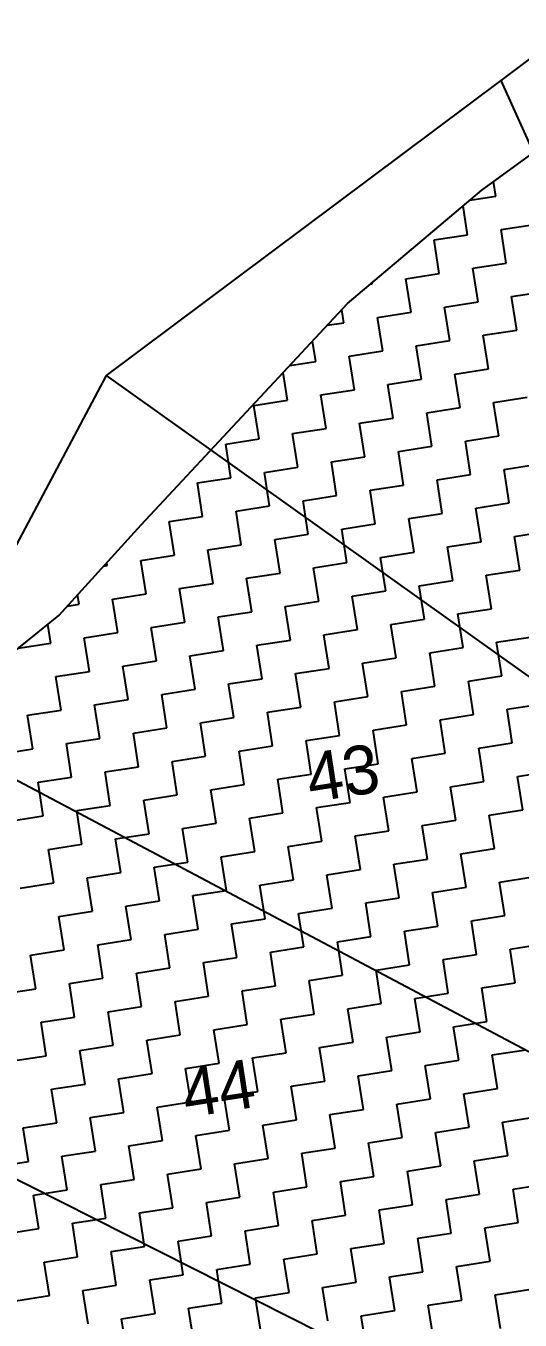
# Model space of a CAD drawing. Header units: metres. Extents: x 288492 to 290465, y 1999120 to 2001541.
# Drawn here: x 288922.2 to 288994.5, y 1999396.6 to 1999585.8 of the extents above; entities that cross this region are included whole.
import ezdxf
from ezdxf.enums import TextEntityAlignment as Align

# ---------------------------------------------------------------- set-up
doc = ezdxf.new("R2010")
doc.units = ezdxf.units.M
doc.header["$MEASUREMENT"] = 0
for name, color, linetype in [('POLY_HATCH', 12, 'Continuous'), ('POLY_PARCEL', 6, 'Continuous'), ('TEXT_PARCEL', 7, 'Continuous'), ('V_BOUND_LINE', 7, 'Continuous')]:
    doc.layers.add(name, color=color, linetype=linetype)
doc.styles.add('TEXT_MAP', font='KRDEV050.TTF')

# ---------------------------------------------------------------- blocks, each defined once
blk = doc.blocks.new('25')
at = {"layer": 'POLY_HATCH'}
for p, q in [((288977.48, 1999520.63), (289001.16, 1999537.62)), ((288957.16, 1999503.59), (288977.48, 1999520.63)), ((288925.88, 1999470.37), (288957.16, 1999503.59)), ((288913.42, 1999456.75), (288925.88, 1999470.37)), ((288892.18, 1999439.79), (288913.42, 1999456.75))]:
    blk.add_line(p, q, dxfattribs=at)
at = {"layer": 'POLY_HATCH', "linetype": 'Continuous'}
for p, q in [((288979.6, 1999519.72), (288979.27, 1999521.91)), ((288975.69, 1999519.13), (288979.6, 1999519.72)), ((288975.31, 1999513.9), (288974.65, 1999518.26)), ((288980.37, 1999514.67), (288985.43, 1999515.43)), ((288970.26, 1999513.13), (288975.31, 1999513.9)), ((288981.14, 1999509.61), (288980.37, 1999514.67)), ((288971.02, 1999508.08), (288970.26, 1999513.13)), ((288976.08, 1999508.84), (288981.14, 1999509.61)), ((288965.97, 1999507.31), (288971.02, 1999508.08)), ((288976.85, 1999503.79), (288976.08, 1999508.84)), ((288960.63, 1999506.5), (288960.91, 1999506.54)), ((288960.91, 1999506.54), (288960.89, 1999506.71)), ((288966.74, 1999502.25), (288965.97, 1999507.31)), ((288971.79, 1999503.02), (288976.85, 1999503.79)), ((288981.9, 1999504.55), (288986.96, 1999505.32)), ((288982.67, 1999499.5), (288981.9, 1999504.55)), ((288956.62, 1999500.72), (288956.32, 1999502.7)), ((288961.68, 1999501.48), (288966.74, 1999502.25)), ((288962.45, 1999496.43), (288961.68, 1999501.48)), ((288972.56, 1999497.96), (288971.79, 1999503.02)), ((288954.1, 1999500.34), (288956.62, 1999500.72)), ((288952.33, 1999494.89), (288951.87, 1999497.97)), ((288967.5, 1999497.2), (288972.56, 1999497.96)), ((288977.62, 1999498.73), (288982.67, 1999499.5)), ((288978.38, 1999493.67), (288977.62, 1999498.73)), ((288957.39, 1999495.66), (288962.45, 1999496.43)), ((288958.16, 1999490.61), (288957.39, 1999495.66)), ((288968.27, 1999492.14), (288967.5, 1999497.2)), ((288948.42, 1999494.3), (288952.33, 1999494.89)), ((288973.33, 1999492.91), (288978.38, 1999493.67)), ((288948.04, 1999489.07), (288947.41, 1999493.23)), ((288963.21, 1999491.37), (288968.27, 1999492.14)), ((288974.09, 1999487.85), (288973.33, 1999492.91)), ((288953.1, 1999489.84), (288958.16, 1999490.61)), ((288953.87, 1999484.78), (288953.1, 1999489.84)), ((288963.98, 1999486.32), (288963.21, 1999491.37)), ((288942.99, 1999488.3), (288948.04, 1999489.07)), ((288943.75, 1999483.25), (288942.99, 1999488.3)), ((288969.04, 1999487.08), (288974.09, 1999487.85)), ((288979.15, 1999488.62), (288984.21, 1999489.38)), ((288979.92, 1999483.56), (288979.15, 1999488.62)), ((288958.92, 1999485.55), (288963.98, 1999486.32)), ((288969.8, 1999482.03), (288969.04, 1999487.08)), ((288948.81, 1999484.02), (288953.87, 1999484.78)), ((288949.58, 1999478.96), (288948.81, 1999484.02)), ((288959.69, 1999480.49), (288958.92, 1999485.55)), ((288938.7, 1999482.48), (288943.75, 1999483.25)), ((288939.46, 1999477.42), (288938.7, 1999482.48)), ((288964.75, 1999481.26), (288969.8, 1999482.03)), ((288974.86, 1999482.79), (288979.92, 1999483.56)), ((288975.63, 1999477.74), (288974.86, 1999482.79)), ((288954.63, 1999479.73), (288959.69, 1999480.49)), ((288965.51, 1999476.2), (288964.75, 1999481.26)), ((288944.52, 1999478.19), (288949.58, 1999478.96)), ((288945.29, 1999473.14), (288944.52, 1999478.19)), ((288955.4, 1999474.67), (288954.63, 1999479.73)), ((288980.68, 1999478.5), (288985.74, 1999479.27)), ((288981.45, 1999473.45), (288980.68, 1999478.5)), ((288934.41, 1999476.66), (288939.46, 1999477.42)), ((288935.17, 1999471.6), (288934.41, 1999476.66)), ((288960.46, 1999475.44), (288965.51, 1999476.2)), ((288970.57, 1999476.97), (288975.63, 1999477.74)), ((288971.34, 1999471.91), (288970.57, 1999476.97)), ((288950.34, 1999473.9), (288955.4, 1999474.67)), ((288961.22, 1999470.38), (288960.46, 1999475.44)), ((288940.23, 1999472.37), (288945.29, 1999473.14)), ((288941, 1999467.31), (288940.23, 1999472.37)), ((288951.11, 1999468.85), (288950.34, 1999473.9)), ((288976.39, 1999472.68), (288981.45, 1999473.45)), ((288977.16, 1999467.62), (288976.39, 1999472.68)), ((288930.12, 1999470.83), (288935.17, 1999471.6)), ((288930.89, 1999465.78), (288930.12, 1999470.83)), ((288956.17, 1999469.61), (288961.22, 1999470.38)), ((288966.28, 1999471.15), (288971.34, 1999471.91)), ((288967.05, 1999466.09), (288966.28, 1999471.15)), ((288946.05, 1999468.08), (288951.11, 1999468.85)), ((288956.93, 1999464.56), (288956.17, 1999469.61)), ((288982.22, 1999468.39), (288987.27, 1999469.16)), ((288982.98, 1999463.33), (288982.22, 1999468.39)), ((288935.94, 1999466.55), (288941, 1999467.31)), ((288936.71, 1999461.49), (288935.94, 1999466.55)), ((288946.82, 1999463.02), (288946.05, 1999468.08)), ((288972.1, 1999466.86), (288977.16, 1999467.62)), ((288972.87, 1999461.8), (288972.1, 1999466.86)), ((288920.77, 1999464.24), (288920.7, 1999464.71)), ((288925.83, 1999465.01), (288930.89, 1999465.78)), ((288926.6, 1999459.95), (288925.83, 1999465.01)), ((288951.88, 1999463.79), (288956.93, 1999464.56)), ((288961.99, 1999465.32), (288967.05, 1999466.09)), ((288962.76, 1999460.27), (288961.99, 1999465.32)), ((288920.2, 1999464.16), (288920.77, 1999464.24)), ((288941.77, 1999462.26), (288946.82, 1999463.02)), ((288952.64, 1999458.73), (288951.88, 1999463.79)), ((288977.93, 1999462.57), (288982.98, 1999463.33)), ((288978.69, 1999457.51), (288977.93, 1999462.57)), ((288931.65, 1999460.72), (288936.71, 1999461.49)), ((288932.42, 1999455.67), (288931.65, 1999460.72)), ((288942.53, 1999457.2), (288941.77, 1999462.26)), ((288967.81, 1999461.03), (288972.87, 1999461.8)), ((288968.58, 1999455.98), (288967.81, 1999461.03)), ((288916.48, 1999458.42), (288916.26, 1999459.86)), ((288921.54, 1999459.19), (288926.6, 1999459.95)), ((288922.31, 1999454.13), (288921.54, 1999459.19)), ((288947.59, 1999457.97), (288952.64, 1999458.73)), ((288957.7, 1999459.5), (288962.76, 1999460.27)), ((288958.47, 1999454.44), (288957.7, 1999459.5)), ((288914.7, 1999458.15), (288916.48, 1999458.42)), ((288937.48, 1999456.43), (288942.53, 1999457.2)), ((288948.36, 1999452.91), (288947.59, 1999457.97)), ((288973.64, 1999456.74), (288978.69, 1999457.51)), ((288974.4, 1999451.69), (288973.64, 1999456.74)), ((288912.19, 1999452.6), (288911.76, 1999455.43)), ((288927.36, 1999454.9), (288932.42, 1999455.67)), ((288928.13, 1999449.84), (288927.36, 1999454.9)), ((288938.24, 1999451.38), (288937.48, 1999456.43)), ((288963.52, 1999455.21), (288968.58, 1999455.98)), ((288964.29, 1999450.15), (288963.52, 1999455.21)), ((288917.25, 1999453.36), (288922.31, 1999454.13)), ((288918.02, 1999448.31), (288917.25, 1999453.36)), ((288943.3, 1999452.14), (288948.36, 1999452.91)), ((288953.41, 1999453.68), (288958.47, 1999454.44)), ((288954.18, 1999448.62), (288953.41, 1999453.68)), ((288979.46, 1999452.45), (288984.52, 1999453.22)), ((288907.29, 1999451.85), (288912.19, 1999452.6)), ((288933.19, 1999450.61), (288938.24, 1999451.38)), ((288944.07, 1999447.09), (288943.3, 1999452.14)), ((288969.35, 1999450.92), (288974.4, 1999451.69)), ((288970.11, 1999445.86), (288969.35, 1999450.92)), ((288980.23, 1999447.4), (288979.46, 1999452.45)), ((288923.07, 1999449.08), (288928.13, 1999449.84)), ((288923.84, 1999444.02), (288923.07, 1999449.08)), ((288933.95, 1999445.55), (288933.19, 1999450.61)), ((288959.23, 1999449.39), (288964.29, 1999450.15)), ((288960, 1999444.33), (288959.23, 1999449.39)), ((288912.96, 1999447.54), (288918.02, 1999448.31)), ((288913.73, 1999442.49), (288912.96, 1999447.54)), ((288939.01, 1999446.32), (288944.07, 1999447.09)), ((288949.12, 1999447.85), (288954.18, 1999448.62)), ((288949.89, 1999442.8), (288949.12, 1999447.85)), ((288975.17, 1999446.63), (288980.23, 1999447.4)), ((288928.9, 1999444.79), (288933.95, 1999445.55)), ((288939.78, 1999441.26), (288939.01, 1999446.32)), ((288965.06, 1999445.1), (288970.11, 1999445.86)), ((288965.83, 1999440.04), (288965.06, 1999445.1)), ((288975.94, 1999441.57), (288975.17, 1999446.63)), ((288918.78, 1999443.25), (288923.84, 1999444.02)), ((288919.55, 1999438.2), (288918.78, 1999443.25)), ((288929.66, 1999439.73), (288928.9, 1999444.79)), ((288954.95, 1999443.56), (288960, 1999444.33)), ((288955.71, 1999438.51), (288954.95, 1999443.56)), ((288980.99, 1999442.34), (288986.05, 1999443.11)), ((288908.67, 1999441.72), (288913.73, 1999442.49)), ((288909.44, 1999436.66), (288908.67, 1999441.72)), ((288934.72, 1999440.5), (288939.78, 1999441.26)), ((288944.83, 1999442.03), (288949.89, 1999442.8)), ((288945.6, 1999436.97), (288944.83, 1999442.03)), ((288970.88, 1999440.81), (288975.94, 1999441.57)), ((288981.76, 1999437.29), (288980.99, 1999442.34)), ((288924.61, 1999438.96), (288929.66, 1999439.73)), ((288935.49, 1999435.44), (288934.72, 1999440.5)), ((288960.77, 1999439.27), (288965.83, 1999440.04)), ((288961.54, 1999434.22), (288960.77, 1999439.27)), ((288971.65, 1999435.75), (288970.88, 1999440.81)), ((288914.49, 1999437.43), (288919.55, 1999438.2)), ((288915.26, 1999432.37), (288914.49, 1999437.43)), ((288925.37, 1999433.91), (288924.61, 1999438.96)), ((288950.66, 1999437.74), (288955.71, 1999438.51)), ((288951.42, 1999432.68), (288950.66, 1999437.74)), ((288976.7, 1999436.52), (288981.76, 1999437.29)), ((288904.38, 1999435.89), (288909.44, 1999436.66)), ((288930.43, 1999434.67), (288935.49, 1999435.44)), ((288940.54, 1999436.21), (288945.6, 1999436.97)), ((288941.31, 1999431.15), (288940.54, 1999436.21)), ((288966.59, 1999434.98), (288971.65, 1999435.75)), ((288977.47, 1999431.46), (288976.7, 1999436.52)), ((288920.32, 1999433.14), (288925.37, 1999433.91)), ((288931.2, 1999429.62), (288930.43, 1999434.67)), ((288956.48, 1999433.45), (288961.54, 1999434.22)), ((288957.25, 1999428.39), (288956.48, 1999433.45)), ((288967.36, 1999429.93), (288966.59, 1999434.98)), ((288910.2, 1999431.61), (288915.26, 1999432.37)), ((288910.97, 1999426.55), (288910.2, 1999431.61)), ((288921.08, 1999428.08), (288920.32, 1999433.14)), ((288946.37, 1999431.92), (288951.42, 1999432.68)), ((288947.13, 1999426.86), (288946.37, 1999431.92)), ((288972.42, 1999430.7), (288977.47, 1999431.46)), ((288982.53, 1999432.23), (288987.58, 1999433)), ((288983.3, 1999427.17), (288982.53, 1999432.23)), ((288926.14, 1999428.85), (288931.2, 1999429.62)), ((288936.25, 1999430.38), (288941.31, 1999431.15)), ((288937.02, 1999425.33), (288936.25, 1999430.38)), ((288962.3, 1999429.16), (288967.36, 1999429.93)), ((288973.18, 1999425.64), (288972.42, 1999430.7)), ((288916.03, 1999427.32), (288921.08, 1999428.08)), ((288926.91, 1999423.79), (288926.14, 1999428.85)), ((288952.19, 1999427.63), (288957.25, 1999428.39)), ((288952.96, 1999422.57), (288952.19, 1999427.63)), ((288963.07, 1999424.11), (288962.3, 1999429.16)), ((288905.92, 1999425.78), (288910.97, 1999426.55)), ((288916.79, 1999422.26), (288916.03, 1999427.32)), ((288942.08, 1999426.09), (288947.13, 1999426.86)), ((288942.84, 1999421.04), (288942.08, 1999426.09)), ((288968.13, 1999424.87), (288973.18, 1999425.64)), ((288978.24, 1999426.41), (288983.3, 1999427.17)), ((288979.01, 1999421.35), (288978.24, 1999426.41)), ((288921.85, 1999423.03), (288926.91, 1999423.79)), ((288931.96, 1999424.56), (288937.02, 1999425.33)), ((288932.73, 1999419.5), (288931.96, 1999424.56)), ((288958.01, 1999423.34), (288963.07, 1999424.11)), ((288968.89, 1999419.82), (288968.13, 1999424.87)), ((288911.74, 1999421.49), (288916.79, 1999422.26)), ((288912.51, 1999416.44), (288911.74, 1999421.49)), ((288922.62, 1999417.97), (288921.85, 1999423.03)), ((288947.9, 1999421.8), (288952.96, 1999422.57)), ((288948.67, 1999416.75), (288947.9, 1999421.8)), ((288958.78, 1999418.28), (288958.01, 1999423.34)), ((288937.79, 1999420.27), (288942.84, 1999421.04)), ((288938.55, 1999415.21), (288937.79, 1999420.27)), ((288963.84, 1999419.05), (288968.89, 1999419.82)), ((288973.95, 1999420.58), (288979.01, 1999421.35)), ((288974.72, 1999415.53), (288973.95, 1999420.58)), ((288917.56, 1999417.2), (288922.62, 1999417.97)), ((288927.67, 1999418.74), (288932.73, 1999419.5)), ((288928.44, 1999413.68), (288927.67, 1999418.74)), ((288953.72, 1999417.51), (288958.78, 1999418.28)), ((288964.6, 1999413.99), (288963.84, 1999419.05)), ((288907.45, 1999415.67), (288912.51, 1999416.44)), ((288918.33, 1999412.15), (288917.56, 1999417.2)), ((288943.61, 1999415.98), (288948.67, 1999416.75)), ((288944.38, 1999410.92), (288943.61, 1999415.98)), ((288954.49, 1999412.46), (288953.72, 1999417.51)), ((288979.77, 1999416.29), (288984.83, 1999417.06)), ((288980.54, 1999411.24), (288979.77, 1999416.29)), ((288923.38, 1999412.91), (288928.44, 1999413.68)), ((288933.5, 1999414.45), (288938.55, 1999415.21)), ((288934.26, 1999409.39), (288933.5, 1999414.45)), ((288959.55, 1999413.23), (288964.6, 1999413.99)), ((288969.66, 1999414.76), (288974.72, 1999415.53)), ((288970.43, 1999409.7), (288969.66, 1999414.76)), ((288913.27, 1999411.38), (288918.33, 1999412.15)), ((288924.15, 1999407.86), (288923.38, 1999412.91)), ((288949.43, 1999411.69), (288954.49, 1999412.46)), ((288960.31, 1999408.17), (288959.55, 1999413.23)), ((288914.04, 1999406.32), (288913.27, 1999411.38)), ((288939.32, 1999410.16), (288944.38, 1999410.92)), ((288940.09, 1999405.1), (288939.32, 1999410.16)), ((288950.2, 1999406.64), (288949.43, 1999411.69)), ((288975.48, 1999410.47), (288980.54, 1999411.24)), ((288976.25, 1999405.41), (288975.48, 1999410.47)), ((288919.1, 1999407.09), (288924.15, 1999407.86)), ((288929.21, 1999408.62), (288934.26, 1999409.39)), ((288929.98, 1999403.57), (288929.21, 1999408.62)), ((288955.26, 1999407.4), (288960.31, 1999408.17)), ((288965.37, 1999408.94), (288970.43, 1999409.7)), ((288966.14, 1999403.88), (288965.37, 1999408.94)), ((288908.98, 1999405.56), (288914.04, 1999406.32)), ((288919.86, 1999402.03), (288919.1, 1999407.09)), ((288945.14, 1999405.87), (288950.2, 1999406.64)), ((288945.91, 1999400.81), (288945.14, 1999405.87)), ((288956.02, 1999402.35), (288955.26, 1999407.4)), ((288981.31, 1999406.18), (288986.36, 1999406.95)), ((288982.07, 1999401.12), (288981.31, 1999406.18)), ((288909.75, 1999400.5), (288908.98, 1999405.56)), ((288935.03, 1999404.33), (288940.09, 1999405.1)), ((288935.8, 1999399.28), (288935.03, 1999404.33)), ((288971.19, 1999404.65), (288976.25, 1999405.41)), ((288971.96, 1999399.59), (288971.19, 1999404.65)), ((288914.81, 1999401.27), (288919.86, 1999402.03)), ((288924.92, 1999402.8), (288929.98, 1999403.57)), ((288925.69, 1999397.74), (288924.92, 1999402.8)), ((288950.97, 1999401.58), (288956.02, 1999402.35)), ((288961.08, 1999403.11), (288966.14, 1999403.88)), ((288961.85, 1999398.06), (288961.08, 1999403.11)), ((288904.69, 1999399.73), (288909.75, 1999400.5)), ((288915.57, 1999396.21), (288914.81, 1999401.27)), ((288940.85, 1999400.04), (288945.91, 1999400.81)), ((288941.62, 1999394.99), (288940.85, 1999400.04)), ((288951.73, 1999396.52), (288950.97, 1999401.58)), ((288977.02, 1999400.36), (288982.07, 1999401.12)), ((288977.78, 1999395.3), (288977.02, 1999400.36)), ((288930.74, 1999398.51), (288935.8, 1999399.28)), ((288931.51, 1999393.45), (288930.74, 1999398.51)), ((288956.79, 1999397.29), (288961.85, 1999398.06)), ((288966.9, 1999398.82), (288971.96, 1999399.59)), ((288967.67, 1999393.77), (288966.9, 1999398.82)), ((288910.52, 1999395.44), (288915.57, 1999396.21)), ((288920.63, 1999396.98), (288925.69, 1999397.74)), ((288921.4, 1999391.92), (288920.63, 1999396.98)), ((288946.68, 1999395.76), (288951.73, 1999396.52)), ((288957.56, 1999392.23), (288956.79, 1999397.29)), ((288911.28, 1999390.39), (288910.52, 1999395.44)), ((288936.57, 1999394.22), (288941.62, 1999394.99)), ((288937.33, 1999389.17), (288936.57, 1999394.22)), ((288947.45, 1999390.7), (288946.68, 1999395.76)), ((288972.73, 1999394.53), (288977.78, 1999395.3)), ((288973.49, 1999389.48), (288972.73, 1999394.53)), ((288926.45, 1999392.69), (288931.51, 1999393.45)), ((288927.22, 1999387.63), (288926.45, 1999392.69)), ((288952.5, 1999391.47), (288957.56, 1999392.23)), ((288962.61, 1999393), (288967.67, 1999393.77)), ((288963.38, 1999387.94), (288962.61, 1999393)), ((288906.23, 1999389.62), (288911.28, 1999390.39)), ((288916.34, 1999391.15), (288921.4, 1999391.92)), ((288917.11, 1999386.1), (288916.34, 1999391.15)), ((288942.39, 1999389.93), (288947.45, 1999390.7)), ((288953.27, 1999386.41), (288952.5, 1999391.47)), ((288978.55, 1999390.24), (288983.61, 1999391.01)), ((288932.28, 1999388.4), (288937.33, 1999389.17)), ((288933.04, 1999383.34), (288932.28, 1999388.4)), ((288943.16, 1999384.88), (288942.39, 1999389.93)), ((288968.44, 1999388.71), (288973.49, 1999389.48)), ((288969.2, 1999383.65), (288968.44, 1999388.71)), ((288979.32, 1999385.19), (288978.55, 1999390.24)), ((288922.16, 1999386.86), (288927.22, 1999387.63)), ((288922.93, 1999381.81), (288922.16, 1999386.86)), ((288948.21, 1999385.64), (288953.27, 1999386.41)), ((288958.32, 1999387.18), (288963.38, 1999387.94)), ((288959.09, 1999382.12), (288958.32, 1999387.18)), ((288912.05, 1999385.33), (288917.11, 1999386.1)), ((288912.82, 1999380.27), (288912.05, 1999385.33)), ((288938.1, 1999384.11), (288943.16, 1999384.88)), ((288948.98, 1999380.59), (288948.21, 1999385.64)), ((288974.26, 1999384.42), (288979.32, 1999385.19)), ((288975.03, 1999379.36), (288974.26, 1999384.42)), ((288927.99, 1999382.58), (288933.04, 1999383.34)), ((288928.75, 1999377.52), (288927.99, 1999382.58)), ((288938.87, 1999379.05), (288938.1, 1999384.11)), ((288964.15, 1999382.89), (288969.2, 1999383.65)), ((288964.92, 1999377.83), (288964.15, 1999382.89)), ((288917.87, 1999381.04), (288922.93, 1999381.81)), ((288918.64, 1999375.98), (288917.87, 1999381.04)), ((288943.92, 1999379.82), (288948.98, 1999380.59)), ((288954.04, 1999381.35), (288959.09, 1999382.12)), ((288954.8, 1999376.3), (288954.04, 1999381.35)), ((288980.08, 1999380.13), (288985.14, 1999380.9)), ((288907.76, 1999379.51), (288912.82, 1999380.27)), ((288908.53, 1999374.45), (288907.76, 1999379.51)), ((288933.81, 1999378.29), (288938.87, 1999379.05)), ((288944.69, 1999374.76), (288943.92, 1999379.82)), ((288969.97, 1999378.6), (288975.03, 1999379.36)), ((288970.74, 1999373.54), (288969.97, 1999378.6)), ((288980.85, 1999375.07), (288980.08, 1999380.13)), ((288923.7, 1999376.75), (288928.75, 1999377.52)), ((288924.46, 1999371.7), (288923.7, 1999376.75)), ((288934.58, 1999373.23), (288933.81, 1999378.29)), ((288959.86, 1999377.06), (288964.92, 1999377.83)), ((288960.63, 1999372.01), (288959.86, 1999377.06)), ((288913.58, 1999375.22), (288918.64, 1999375.98)), ((288914.35, 1999370.16), (288913.58, 1999375.22)), ((288939.63, 1999374), (288944.69, 1999374.76)), ((288949.75, 1999375.53), (288954.8, 1999376.3)), ((288950.51, 1999370.47), (288949.75, 1999375.53)), ((288975.79, 1999374.31), (288980.85, 1999375.07)), ((288903.47, 1999373.68), (288908.53, 1999374.45)), ((288929.52, 1999372.46), (288934.58, 1999373.23)), ((288940.4, 1999368.94), (288939.63, 1999374)), ((288965.68, 1999372.77), (288970.74, 1999373.54)), ((288966.45, 1999367.72), (288965.68, 1999372.77)), ((288976.56, 1999369.25), (288975.79, 1999374.31)), ((288919.41, 1999370.93), (288924.46, 1999371.7)), ((288920.17, 1999365.87), (288919.41, 1999370.93)), ((288930.29, 1999367.41), (288929.52, 1999372.46)), ((288955.57, 1999371.24), (288960.63, 1999372.01)), ((288956.34, 1999366.18), (288955.57, 1999371.24)), ((288981.62, 1999370.02), (288986.67, 1999370.79)), ((288909.29, 1999369.39), (288914.35, 1999370.16)), ((288910.06, 1999364.34), (288909.29, 1999369.39)), ((288935.34, 1999368.17), (288940.4, 1999368.94)), ((288945.46, 1999369.71), (288950.51, 1999370.47)), ((288946.22, 1999364.65), (288945.46, 1999369.71)), ((288971.51, 1999368.48), (288976.56, 1999369.25)), ((288982.38, 1999364.96), (288981.62, 1999370.02)), ((288925.23, 1999366.64), (288930.29, 1999367.41)), ((288936.11, 1999363.12), (288935.34, 1999368.17)), ((288961.39, 1999366.95), (288966.45, 1999367.72)), ((288962.16, 1999361.89), (288961.39, 1999366.95)), ((288972.27, 1999363.43), (288971.51, 1999368.48)), ((288915.12, 1999365.11), (288920.17, 1999365.87)), ((288915.88, 1999360.05), (288915.12, 1999365.11)), ((288926, 1999361.58), (288925.23, 1999366.64)), ((288951.28, 1999365.42), (288956.34, 1999366.18)), ((288952.05, 1999360.36), (288951.28, 1999365.42)), ((288977.33, 1999364.19), (288982.38, 1999364.96)), ((288905, 1999363.57), (288910.06, 1999364.34)), ((288931.05, 1999362.35), (288936.11, 1999363.12)), ((288941.17, 1999363.88), (288946.22, 1999364.65)), ((288941.93, 1999358.83), (288941.17, 1999363.88)), ((288967.22, 1999362.66), (288972.27, 1999363.43)), ((288978.1, 1999359.14), (288977.33, 1999364.19)), ((288920.94, 1999360.82), (288926, 1999361.58)), ((288931.82, 1999357.29), (288931.05, 1999362.35)), ((288957.1, 1999361.13), (288962.16, 1999361.89)), ((288957.87, 1999356.07), (288957.1, 1999361.13)), ((288967.98, 1999357.6), (288967.22, 1999362.66)), ((288910.83, 1999359.28), (288915.88, 1999360.05)), ((288911.6, 1999354.23), (288910.83, 1999359.28)), ((288921.71, 1999355.76), (288920.94, 1999360.82)), ((288946.99, 1999359.59), (288952.05, 1999360.36)), ((288947.76, 1999354.54), (288946.99, 1999359.59)), ((288973.04, 1999358.37), (288978.1, 1999359.14)), ((288926.76, 1999356.53), (288931.82, 1999357.29)), ((288936.88, 1999358.06), (288941.93, 1999358.83)), ((288937.64, 1999353), (288936.88, 1999358.06)), ((288962.93, 1999356.84), (288967.98, 1999357.6)), ((288973.81, 1999353.32), (288973.04, 1999358.37)), ((288916.65, 1999354.99), (288921.71, 1999355.76)), ((288927.53, 1999351.47), (288926.76, 1999356.53)), ((288952.81, 1999355.3), (288957.87, 1999356.07)), ((288953.58, 1999350.25), (288952.81, 1999355.3)), ((288963.69, 1999351.78), (288962.93, 1999356.84)), ((288906.54, 1999353.46), (288911.6, 1999354.23)), ((288917.42, 1999349.94), (288916.65, 1999354.99)), ((288942.7, 1999353.77), (288947.76, 1999354.54)), ((288943.47, 1999348.71), (288942.7, 1999353.77)), ((288968.75, 1999352.55), (288973.81, 1999353.32)), ((288978.86, 1999354.08), (288983.92, 1999354.85)), ((288979.63, 1999349.03), (288978.86, 1999354.08)), ((288922.47, 1999350.7), (288927.53, 1999351.47)), ((288932.59, 1999352.24), (288937.64, 1999353)), ((288933.35, 1999347.18), (288932.59, 1999352.24)), ((288958.64, 1999351.01), (288963.69, 1999351.78)), ((288969.52, 1999347.49), (288968.75, 1999352.55)), ((288923.24, 1999345.65), (288922.47, 1999350.7)), ((288959.4, 1999345.96), (288958.64, 1999351.01))]:
    blk.add_line(p, q, dxfattribs=at)
at = {"layer": 'POLY_PARCEL'}
for p, q in [((288980.42, 1999537.15), (288997.58, 1999498.55)), ((288920.73, 1999492.89), (289028.83, 1999415.26)), ((289012.9, 1999375.26), (288892.18, 1999439.79)), ((288986.91, 1999330.94), (288866.13, 1999392.39))]:
    blk.add_line(p, q, dxfattribs=at)
at = {"layer": 'V_BOUND_LINE'}
for p, q in [((288991.44, 1999545.32), (288980.42, 1999537.15)), ((288980.42, 1999537.15), (288920.73, 1999492.89)), ((288920.73, 1999492.89), (288892.18, 1999439.79))]:
    blk.add_line(p, q, dxfattribs=at)
at = {"layer": 'TEXT_PARCEL', "style": 'TEXT_MAP'}
for s, p in [('43', (288956.16, 1999432.87)), ('44', (288937.21, 1999385.4))]:
    blk.add_text(s, height=7.365, rotation=8.6241, dxfattribs=at).set_placement(p, align=Align.MIDDLE)

msp = doc.modelspace()

# ---------------------------------------------------------------- block references
at = {"xscale": 0.9698261639439751, "yscale": 0.9698261639439751, "zscale": 0.9698261639439751, "rotation": 0.222768048152709}
msp.add_blockref('25', (16272.72, 59299.43), dxfattribs=at)

doc.saveas('drawing.dxf')
